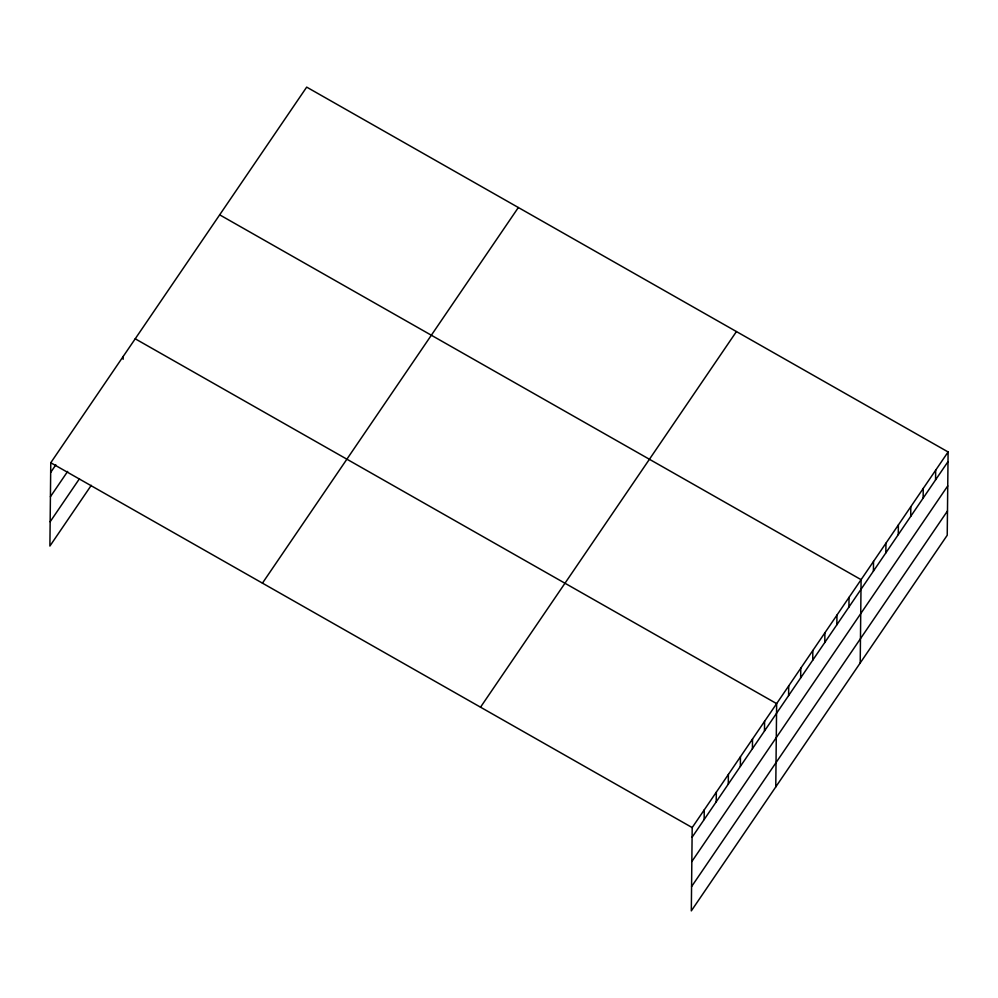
<?xml version="1.0" encoding="UTF-8"?>
<svg xmlns="http://www.w3.org/2000/svg" width="998" height="998" viewBox="0 0 998 998"><rect width="100%" height="100%" fill="white"/><g stroke="black" fill="none" stroke-linecap="round" stroke-linejoin="round"><path stroke-width="1.5" d="M948.1 451.957L692.188 827.579L691.315 910.875L947.227 535.252L948.1 451.957L306.685 87.125L50.773 462.748L49.9 546.043L91.267 485.327M123.128 359.268L123.153 356.498M704.151 819.545L704.251 809.877M716.215 801.843L716.327 792.163M728.278 784.129L728.39 774.46M740.354 766.427L740.454 756.746M752.417 748.712L752.517 739.044M764.48 731.01L764.58 721.329M775.77 786.923L776.644 703.627L135.217 338.796M788.607 695.594L788.707 685.913M800.67 677.891L800.77 668.211M812.734 660.177L812.834 650.496M824.797 642.475L824.897 632.794M836.86 624.76L836.96 615.08M848.924 607.058L849.024 597.378M860.214 662.971L861.087 579.663L219.672 214.832M873.425 571.106L873.524 561.425M885.85 552.855L885.95 543.186M898.275 534.616L898.375 524.936M910.712 516.365L910.812 506.697M923.138 498.127L923.237 488.446M935.563 479.876L935.675 470.208M50.673 472.428L55.838 464.831M50.411 496.717L67.652 471.418M50.15 521.742L79.453 478.741M262.437 583.144L518.349 207.522M480.525 707.183L736.437 331.561M692.088 837.26L948 461.637M691.839 861.548L947.738 485.926M691.577 886.586L947.476 510.964M50.773 462.748L692.188 827.579"/></g></svg>
